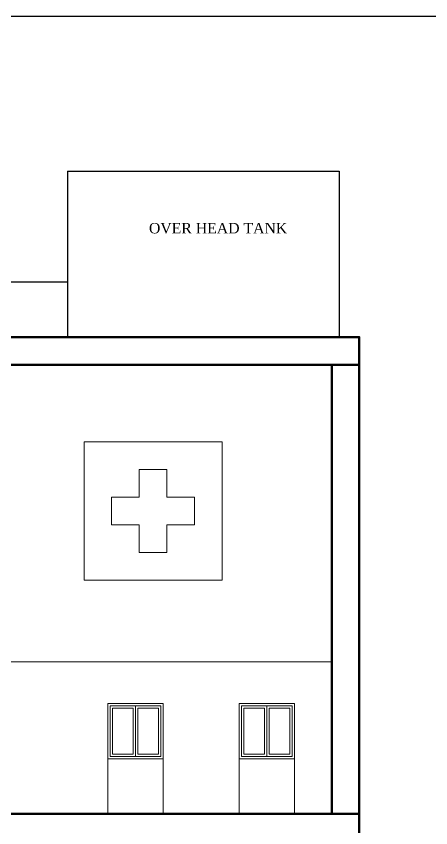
# Model space of a CAD drawing. Header units: metres. Extents: x 2754 to 3501, y 1112 to 1514.
# Drawn here: x 3356.25 to 3365.39, y 1424.78 to 1442.68 of the extents above; entities that cross this region are included whole.
import ezdxf

# ---------------------------------------------------------------- set-up
doc = ezdxf.new("R2010")
doc.units = ezdxf.units.M
doc.layers.add('A-WNDW', color=2, linetype='Continuous')
doc.layers.add('AR-WALL', color=7, linetype='Continuous')
doc.styles.add('ANAND', font='times.ttf')

msp = doc.modelspace()

# ---------------------------------------------------------------- linework, layer by layer
at = {"color": 7}
for p, q in [((3357.37504, 1439.25661), (3357.37504, 1435.59901)), ((3357.37504, 1439.25661), (3363.36944, 1439.25661)), ((3363.36944, 1439.25661), (3363.36944, 1435.59901)), ((3338.65084, 1436.81821), (3357.37504, 1436.81821)), ((3338.65084, 1435.59901), (3363.36944, 1435.59901))]:
    msp.add_line(p, q, dxfattribs=at)
msp.add_lwpolyline([(3333.89674, 1442.67609), (3418.65352, 1442.67609), (3418.65352, 1376.40439), (3333.89674, 1376.40439)], close=True, dxfattribs=at)
msp.add_lwpolyline([(3333.89674, 1442.67609), (3400.25625, 1442.67609), (3400.25625, 1410.83222), (3333.89674, 1410.83222)], close=True)
at = {"layer": 'A-WNDW', "lineweight": 5}
for p, q in [((3358.2674, 1426.30094), (3358.2674, 1425.08174)), ((3359.4866, 1426.30094), (3359.4866, 1425.08174)), ((3361.163, 1426.30094), (3361.163, 1425.08174)), ((3362.3822, 1426.30094), (3362.3822, 1425.08174))]:
    msp.add_line(p, q, dxfattribs=at)
for points in [[(3357.74206, 1433.28753), (3360.79006, 1433.28753), (3360.79006, 1430.23953), (3357.74206, 1430.23953)], [(3358.2674, 1427.52014), (3359.4866, 1427.52014), (3359.4866, 1426.30094), (3358.2674, 1426.30094)], [(3358.3182, 1427.46934), (3358.877, 1427.46934), (3358.877, 1426.35174), (3358.3182, 1426.35174)], [(3358.877, 1427.46934), (3359.4358, 1427.46934), (3359.4358, 1426.35174), (3358.877, 1426.35174)], [(3361.163, 1427.52014), (3362.3822, 1427.52014), (3362.3822, 1426.30094), (3361.163, 1426.30094)], [(3361.2138, 1427.46934), (3361.7726, 1427.46934), (3361.7726, 1426.35174), (3361.2138, 1426.35174)], [(3361.7726, 1427.46934), (3362.3314, 1427.46934), (3362.3314, 1426.35174), (3361.7726, 1426.35174)], [(3358.8262, 1426.40254), (3358.369, 1426.40254), (3358.369, 1427.41854), (3358.8262, 1427.41854)], [(3358.9278, 1427.41854), (3359.385, 1427.41854), (3359.385, 1426.40254), (3358.9278, 1426.40254)], [(3361.2646, 1427.41854), (3361.7218, 1427.41854), (3361.7218, 1426.40254), (3361.2646, 1426.40254)], [(3361.8234, 1427.41854), (3362.2806, 1427.41854), (3362.2806, 1426.40254), (3361.8234, 1426.40254)]]:
    msp.add_lwpolyline(points, close=True, dxfattribs=at)
for points in [[(3358.96126, 1432.06833), (3358.96126, 1432.67793), (3359.57086, 1432.67793), (3359.57086, 1432.06833)], [(3358.96126, 1431.45873), (3358.35166, 1431.45873), (3358.35166, 1432.06833), (3358.96126, 1432.06833)], [(3359.57086, 1432.06833), (3360.18046, 1432.06833), (3360.18046, 1431.45873), (3359.57086, 1431.45873)], [(3359.57086, 1431.45873), (3359.57086, 1430.84913), (3358.96126, 1430.84913), (3358.96126, 1431.45873)]]:
    msp.add_lwpolyline(points, dxfattribs=at)
at = {"layer": 'AR-WALL', "lineweight": 50}
for p, q in [((3338.65084, 1435.59901), (3363.80877, 1435.59867)), ((3363.80877, 1424.47214), (3363.80877, 1435.59867)), ((3338.65084, 1434.98941), (3363.80877, 1434.98907)), ((3363.20253, 1425.08174), (3363.20253, 1434.98907)), ((3338.65084, 1425.08174), (3363.80877, 1425.08174))]:
    msp.add_line(p, q, dxfattribs=at)
at = {"layer": 'AR-WALL', "lineweight": 13}
msp.add_line((3337.7456, 1428.43454), (3363.20253, 1428.43454), dxfattribs=at)
at = {"layer": 'AR-WALL', "lineweight": 50}
for points in [[(3338.65084, 1435.59901), (3363.80877, 1435.59867), (3363.80877, 1434.98907), (3338.65084, 1434.98941)], [(3338.65084, 1425.08174), (3363.80877, 1425.08174), (3363.80877, 1424.47214), (3338.65084, 1424.47214)]]:
    msp.add_lwpolyline(points, close=True, dxfattribs=at)

# ---------------------------------------------------------------- texts
at = {"color": 7, "insert": (3359.17386, 1438.11633), "char_height": 0.23, "width": 2.9913894, "attachment_point": 1, "style": 'ANAND'}
msp.add_mtext('OVER HEAD TANK ', dxfattribs=at)

doc.saveas('drawing.dxf')
